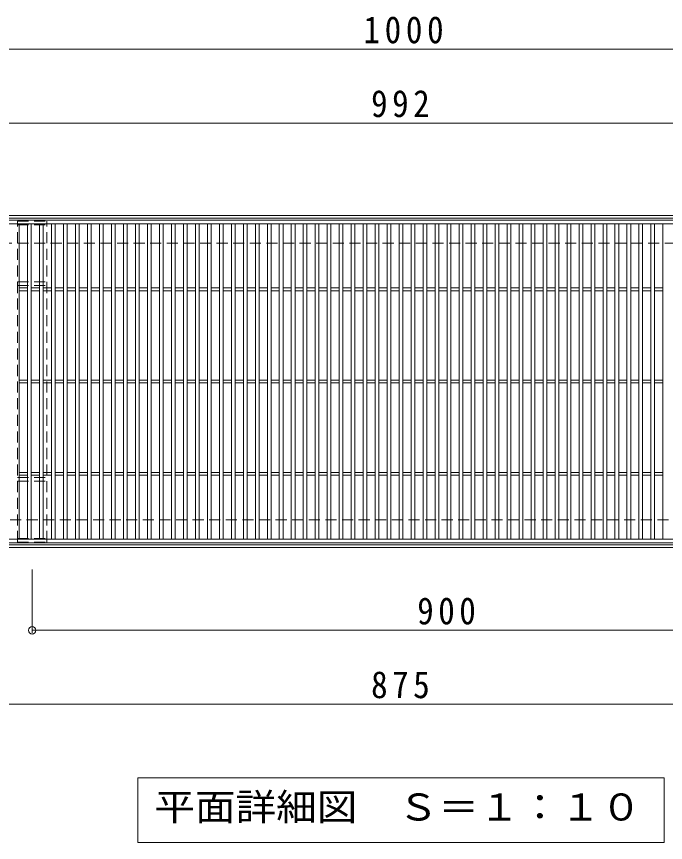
# Model space of a CAD drawing. Units: millimetres at full size, sheet at 1:10; details may follow other scales. Extents: x -2034 to 2106, y -1959 to 1524.
# Drawn here: x -362 to 342, y 629 to 1524 of the extents above; entities that cross this region are included whole.
import ezdxf
from ezdxf.enums import TextEntityAlignment as Align

# ---------------------------------------------------------------- set-up
doc = ezdxf.new("R2010")
doc.units = ezdxf.units.MM
doc.header["$LTSCALE"] = 10
doc.header["$PDMODE"] = 32
doc.header["$PDSIZE"] = 8
doc.linetypes.add('DASHED1', pattern=[1.8, 1.2, -0.6])
for name, color, linetype, lineweight in [('C-1_躯体', 2, 'Continuous', 9), ('C-2_仕上', 3, 'Continuous', 9), ('C-4_文字', 7, 'Continuous', 9), ('C-5_建具', 7, 'Continuous', 9), ('C-8_ハッチ', 3, 'DASHED1', 9)]:
    doc.layers.add(name, color=color, linetype=linetype, lineweight=lineweight)
doc.styles.add('ＭＳ ゴシック', font='')
doc.styles.get('ＭＳ ゴシック').set_extended_font_data('MS Gothic')

msp = doc.modelspace()

# ---------------------------------------------------------------- linework, layer by layer
at = {"layer": 'C-1_躯体'}
for p, q in [((-595.11, 1308.63), (704.89, 1308.63)), ((-595.11, 1305.63), (704.89, 1305.63)), ((704.89, 951.63), (-595.11, 951.63)), ((704.89, 948.63), (-595.11, 948.63))]:
    msp.add_line(p, q, dxfattribs=at)
at = {"layer": 'C-1_躯体', "linetype": 'DASHED1'}
for p, q in [((-595.11, 1278.63), (704.89, 1278.63)), ((704.89, 978.63), (-595.11, 978.63))]:
    msp.add_line(p, q, dxfattribs=at)
at = {"layer": 'C-2_仕上'}
for p, q in [((-441.11, 1303.63), (550.89, 1303.63)), ((-441.11, 1299.63), (550.89, 1299.63)), ((-359.11, 1299.63), (-359.11, 957.63)), ((-350.11, 1299.63), (-350.11, 957.63)), ((-346.11, 1299.63), (-346.11, 957.63)), ((-337.11, 1299.63), (-337.11, 957.63)), ((-333.11, 1299.63), (-333.11, 957.63)), ((-324.11, 1299.63), (-324.11, 957.63)), ((-320.11, 1299.63), (-320.11, 957.63)), ((-311.11, 1299.63), (-311.11, 957.63)), ((-307.11, 1299.63), (-307.11, 957.63)), ((-298.11, 1299.63), (-298.11, 957.63)), ((-294.11, 1299.63), (-294.11, 957.63)), ((-285.11, 1299.63), (-285.11, 957.63)), ((-281.11, 1299.63), (-281.11, 957.63)), ((-272.11, 1299.63), (-272.11, 957.63)), ((-268.11, 1299.63), (-268.11, 957.63)), ((-259.11, 1299.63), (-259.11, 957.63)), ((-255.11, 1299.63), (-255.11, 957.63)), ((-246.11, 1299.63), (-246.11, 957.63)), ((-242.11, 1299.63), (-242.11, 957.63)), ((-233.11, 1299.63), (-233.11, 957.63)), ((-229.11, 1299.63), (-229.11, 957.63)), ((-220.11, 1299.63), (-220.11, 957.63)), ((-216.11, 1299.63), (-216.11, 957.63)), ((-207.11, 1299.63), (-207.11, 957.63)), ((-203.11, 1299.63), (-203.11, 957.63)), ((-194.11, 1299.63), (-194.11, 957.63)), ((-190.11, 1299.63), (-190.11, 957.63)), ((-181.11, 1299.63), (-181.11, 957.63)), ((-177.11, 1299.63), (-177.11, 957.63)), ((-168.11, 1299.63), (-168.11, 957.63)), ((-164.11, 1299.63), (-164.11, 957.63)), ((-155.11, 1299.63), (-155.11, 957.63)), ((-151.11, 1299.63), (-151.11, 957.63)), ((-142.11, 1299.63), (-142.11, 957.63)), ((-138.11, 1299.63), (-138.11, 957.63)), ((-129.11, 1299.63), (-129.11, 957.63)), ((-125.11, 1299.63), (-125.11, 957.63)), ((-116.11, 1299.63), (-116.11, 957.63)), ((-112.11, 1299.63), (-112.11, 957.63)), ((-103.11, 1299.63), (-103.11, 957.63)), ((-99.11, 1299.63), (-99.11, 957.63)), ((-90.11, 1299.63), (-90.11, 957.63)), ((-86.11, 1299.63), (-86.11, 957.63)), ((-77.11, 1299.63), (-77.11, 957.63)), ((-73.11, 1299.63), (-73.11, 957.63)), ((-64.11, 1299.63), (-64.11, 957.63)), ((-60.11, 1299.63), (-60.11, 957.63)), ((-51.11, 1299.63), (-51.11, 957.63)), ((-47.11, 1299.63), (-47.11, 957.63)), ((-38.11, 1299.63), (-38.11, 957.63)), ((-34.11, 1299.63), (-34.11, 957.63)), ((-25.11, 1299.63), (-25.11, 957.63)), ((-21.11, 1299.63), (-21.11, 957.63)), ((-12.11, 1299.63), (-12.11, 957.63)), ((-8.11, 1299.63), (-8.11, 957.63)), ((0.89, 1299.63), (0.89, 957.63)), ((4.89, 1299.63), (4.89, 957.63)), ((13.89, 1299.63), (13.89, 957.63)), ((17.89, 1299.63), (17.89, 957.63)), ((26.89, 1299.63), (26.89, 957.63)), ((30.89, 1299.63), (30.89, 957.63)), ((39.89, 1299.63), (39.89, 957.63)), ((43.89, 1299.63), (43.89, 957.63)), ((52.89, 1299.63), (52.89, 957.63)), ((56.89, 1299.63), (56.89, 957.63)), ((65.89, 1299.63), (65.89, 957.63)), ((69.89, 1299.63), (69.89, 957.63)), ((78.89, 1299.63), (78.89, 957.63)), ((82.89, 1299.63), (82.89, 957.63)), ((91.89, 1299.63), (91.89, 957.63)), ((95.89, 1299.63), (95.89, 957.63)), ((104.89, 1299.63), (104.89, 957.63)), ((108.89, 1299.63), (108.89, 957.63)), ((117.89, 1299.63), (117.89, 957.63)), ((121.89, 1299.63), (121.89, 957.63)), ((130.89, 1299.63), (130.89, 957.63)), ((134.89, 1299.63), (134.89, 957.63)), ((143.89, 1299.63), (143.89, 957.63)), ((147.89, 1299.63), (147.89, 957.63)), ((156.89, 1299.63), (156.89, 957.63)), ((160.89, 1299.63), (160.89, 957.63)), ((169.89, 1299.63), (169.89, 957.63)), ((173.89, 1299.63), (173.89, 957.63)), ((182.89, 1299.63), (182.89, 957.63)), ((186.89, 1299.63), (186.89, 957.63)), ((195.89, 1299.63), (195.89, 957.63)), ((199.89, 1299.63), (199.89, 957.63)), ((208.89, 1299.63), (208.89, 957.63)), ((212.89, 1299.63), (212.89, 957.63)), ((221.89, 1299.63), (221.89, 957.63)), ((225.89, 1299.63), (225.89, 957.63)), ((234.89, 1299.63), (234.89, 957.63)), ((238.89, 1299.63), (238.89, 957.63)), ((247.89, 1299.63), (247.89, 957.63)), ((251.89, 1299.63), (251.89, 957.63)), ((260.89, 1299.63), (260.89, 957.63)), ((264.89, 1299.63), (264.89, 957.63)), ((273.89, 1299.63), (273.89, 957.63)), ((277.89, 1299.63), (277.89, 957.63)), ((286.89, 1299.63), (286.89, 957.63)), ((290.89, 1299.63), (290.89, 957.63)), ((299.89, 1299.63), (299.89, 957.63)), ((303.89, 1299.63), (303.89, 957.63)), ((312.89, 1299.63), (312.89, 957.63)), ((316.89, 1299.63), (316.89, 957.63)), ((325.89, 1299.63), (325.89, 957.63)), ((329.89, 1299.63), (329.89, 957.63)), ((338.89, 1299.63), (338.89, 957.63)), ((-359.11, 1230.13), (-350.11, 1230.13)), ((-359.11, 1227.13), (-350.11, 1227.13)), ((-346.11, 1230.13), (-337.11, 1230.13)), ((-346.11, 1227.13), (-337.11, 1227.13)), ((-333.11, 1230.13), (-324.11, 1230.13)), ((-333.11, 1227.13), (-324.11, 1227.13)), ((-320.11, 1230.13), (-311.11, 1230.13)), ((-320.11, 1227.13), (-311.11, 1227.13)), ((-307.11, 1230.13), (-298.11, 1230.13)), ((-307.11, 1227.13), (-298.11, 1227.13)), ((-294.11, 1230.13), (-285.11, 1230.13)), ((-294.11, 1227.13), (-285.11, 1227.13)), ((-281.11, 1230.13), (-272.11, 1230.13)), ((-281.11, 1227.13), (-272.11, 1227.13)), ((-268.11, 1230.13), (-259.11, 1230.13)), ((-268.11, 1227.13), (-259.11, 1227.13)), ((-255.11, 1230.13), (-246.11, 1230.13)), ((-255.11, 1227.13), (-246.11, 1227.13)), ((-242.11, 1230.13), (-233.11, 1230.13)), ((-242.11, 1227.13), (-233.11, 1227.13)), ((-229.11, 1230.13), (-220.11, 1230.13)), ((-229.11, 1227.13), (-220.11, 1227.13)), ((-216.11, 1230.13), (-207.11, 1230.13)), ((-216.11, 1227.13), (-207.11, 1227.13)), ((-203.11, 1230.13), (-194.11, 1230.13)), ((-203.11, 1227.13), (-194.11, 1227.13)), ((-190.11, 1230.13), (-181.11, 1230.13)), ((-190.11, 1227.13), (-181.11, 1227.13)), ((-177.11, 1230.13), (-168.11, 1230.13)), ((-177.11, 1227.13), (-168.11, 1227.13)), ((-164.11, 1230.13), (-155.11, 1230.13)), ((-164.11, 1227.13), (-155.11, 1227.13)), ((-151.11, 1230.13), (-142.11, 1230.13)), ((-151.11, 1227.13), (-142.11, 1227.13)), ((-138.11, 1230.13), (-129.11, 1230.13)), ((-138.11, 1227.13), (-129.11, 1227.13)), ((-125.11, 1230.13), (-116.11, 1230.13)), ((-125.11, 1227.13), (-116.11, 1227.13)), ((-112.11, 1230.13), (-103.11, 1230.13)), ((-112.11, 1227.13), (-103.11, 1227.13)), ((-99.11, 1230.13), (-90.11, 1230.13)), ((-99.11, 1227.13), (-90.11, 1227.13)), ((-86.11, 1230.13), (-77.11, 1230.13)), ((-86.11, 1227.13), (-77.11, 1227.13)), ((-73.11, 1230.13), (-64.11, 1230.13)), ((-73.11, 1227.13), (-64.11, 1227.13)), ((-60.11, 1230.13), (-51.11, 1230.13)), ((-60.11, 1227.13), (-51.11, 1227.13)), ((-47.11, 1230.13), (-38.11, 1230.13)), ((-47.11, 1227.13), (-38.11, 1227.13)), ((-34.11, 1230.13), (-25.11, 1230.13)), ((-34.11, 1227.13), (-25.11, 1227.13)), ((-21.11, 1230.13), (-12.11, 1230.13)), ((-21.11, 1227.13), (-12.11, 1227.13)), ((-8.11, 1230.13), (0.89, 1230.13)), ((-8.11, 1227.13), (0.89, 1227.13)), ((4.89, 1230.13), (13.89, 1230.13)), ((4.89, 1227.13), (13.89, 1227.13)), ((17.89, 1230.13), (26.89, 1230.13)), ((17.89, 1227.13), (26.89, 1227.13)), ((30.89, 1230.13), (39.89, 1230.13)), ((30.89, 1227.13), (39.89, 1227.13)), ((43.89, 1230.13), (52.89, 1230.13)), ((43.89, 1227.13), (52.89, 1227.13)), ((56.89, 1230.13), (65.89, 1230.13)), ((56.89, 1227.13), (65.89, 1227.13)), ((69.89, 1230.13), (78.89, 1230.13)), ((69.89, 1227.13), (78.89, 1227.13)), ((82.89, 1230.13), (91.89, 1230.13)), ((82.89, 1227.13), (91.89, 1227.13)), ((95.89, 1230.13), (104.89, 1230.13)), ((95.89, 1227.13), (104.89, 1227.13)), ((108.89, 1230.13), (117.89, 1230.13)), ((108.89, 1227.13), (117.89, 1227.13)), ((121.89, 1230.13), (130.89, 1230.13)), ((121.89, 1227.13), (130.89, 1227.13)), ((134.89, 1230.13), (143.89, 1230.13)), ((134.89, 1227.13), (143.89, 1227.13)), ((147.89, 1230.13), (156.89, 1230.13)), ((147.89, 1227.13), (156.89, 1227.13)), ((160.89, 1230.13), (169.89, 1230.13)), ((160.89, 1227.13), (169.89, 1227.13)), ((173.89, 1230.13), (182.89, 1230.13)), ((173.89, 1227.13), (182.89, 1227.13)), ((186.89, 1230.13), (195.89, 1230.13)), ((186.89, 1227.13), (195.89, 1227.13)), ((199.89, 1230.13), (208.89, 1230.13)), ((199.89, 1227.13), (208.89, 1227.13)), ((212.89, 1230.13), (221.89, 1230.13)), ((212.89, 1227.13), (221.89, 1227.13)), ((225.89, 1230.13), (234.89, 1230.13)), ((225.89, 1227.13), (234.89, 1227.13)), ((238.89, 1230.13), (247.89, 1230.13)), ((238.89, 1227.13), (247.89, 1227.13)), ((251.89, 1230.13), (260.89, 1230.13)), ((251.89, 1227.13), (260.89, 1227.13)), ((264.89, 1230.13), (273.89, 1230.13)), ((264.89, 1227.13), (273.89, 1227.13)), ((277.89, 1230.13), (286.89, 1230.13)), ((277.89, 1227.13), (286.89, 1227.13)), ((290.89, 1230.13), (299.89, 1230.13)), ((290.89, 1227.13), (299.89, 1227.13)), ((303.89, 1230.13), (312.89, 1230.13)), ((303.89, 1227.13), (312.89, 1227.13)), ((316.89, 1230.13), (325.89, 1230.13)), ((316.89, 1227.13), (325.89, 1227.13)), ((329.89, 1230.13), (338.89, 1230.13)), ((329.89, 1227.13), (338.89, 1227.13)), ((-359.11, 1130.13), (-350.11, 1130.13)), ((-346.11, 1130.13), (-337.11, 1130.13)), ((-333.11, 1130.13), (-324.11, 1130.13)), ((-320.11, 1130.13), (-311.11, 1130.13)), ((-307.11, 1130.13), (-298.11, 1130.13)), ((-294.11, 1130.13), (-285.11, 1130.13)), ((-281.11, 1130.13), (-272.11, 1130.13)), ((-268.11, 1130.13), (-259.11, 1130.13)), ((-255.11, 1130.13), (-246.11, 1130.13)), ((-242.11, 1130.13), (-233.11, 1130.13)), ((-229.11, 1130.13), (-220.11, 1130.13)), ((-216.11, 1130.13), (-207.11, 1130.13)), ((-203.11, 1130.13), (-194.11, 1130.13)), ((-190.11, 1130.13), (-181.11, 1130.13)), ((-177.11, 1130.13), (-168.11, 1130.13)), ((-164.11, 1130.13), (-155.11, 1130.13)), ((-151.11, 1130.13), (-142.11, 1130.13)), ((-138.11, 1130.13), (-129.11, 1130.13)), ((-125.11, 1130.13), (-116.11, 1130.13)), ((-112.11, 1130.13), (-103.11, 1130.13)), ((-99.11, 1130.13), (-90.11, 1130.13)), ((-86.11, 1130.13), (-77.11, 1130.13)), ((-73.11, 1130.13), (-64.11, 1130.13)), ((-60.11, 1130.13), (-51.11, 1130.13)), ((-47.11, 1130.13), (-38.11, 1130.13)), ((-34.11, 1130.13), (-25.11, 1130.13)), ((-21.11, 1130.13), (-12.11, 1130.13)), ((-8.11, 1130.13), (0.89, 1130.13)), ((4.89, 1130.13), (13.89, 1130.13)), ((17.89, 1130.13), (26.89, 1130.13)), ((30.89, 1130.13), (39.89, 1130.13)), ((43.89, 1130.13), (52.89, 1130.13)), ((56.89, 1130.13), (65.89, 1130.13)), ((69.89, 1130.13), (78.89, 1130.13)), ((82.89, 1130.13), (91.89, 1130.13)), ((95.89, 1130.13), (104.89, 1130.13)), ((108.89, 1130.13), (117.89, 1130.13)), ((121.89, 1130.13), (130.89, 1130.13)), ((134.89, 1130.13), (143.89, 1130.13)), ((147.89, 1130.13), (156.89, 1130.13)), ((160.89, 1130.13), (169.89, 1130.13)), ((173.89, 1130.13), (182.89, 1130.13)), ((186.89, 1130.13), (195.89, 1130.13)), ((199.89, 1130.13), (208.89, 1130.13)), ((212.89, 1130.13), (221.89, 1130.13)), ((225.89, 1130.13), (234.89, 1130.13)), ((238.89, 1130.13), (247.89, 1130.13)), ((251.89, 1130.13), (260.89, 1130.13)), ((264.89, 1130.13), (273.89, 1130.13)), ((277.89, 1130.13), (286.89, 1130.13)), ((290.89, 1130.13), (299.89, 1130.13)), ((303.89, 1130.13), (312.89, 1130.13)), ((316.89, 1130.13), (325.89, 1130.13)), ((329.89, 1130.13), (338.89, 1130.13)), ((-359.11, 1127.13), (-350.11, 1127.13)), ((-346.11, 1127.13), (-337.11, 1127.13)), ((-333.11, 1127.13), (-324.11, 1127.13)), ((-320.11, 1127.13), (-311.11, 1127.13)), ((-307.11, 1127.13), (-298.11, 1127.13)), ((-294.11, 1127.13), (-285.11, 1127.13)), ((-281.11, 1127.13), (-272.11, 1127.13)), ((-268.11, 1127.13), (-259.11, 1127.13)), ((-255.11, 1127.13), (-246.11, 1127.13)), ((-242.11, 1127.13), (-233.11, 1127.13)), ((-229.11, 1127.13), (-220.11, 1127.13)), ((-216.11, 1127.13), (-207.11, 1127.13)), ((-203.11, 1127.13), (-194.11, 1127.13)), ((-190.11, 1127.13), (-181.11, 1127.13)), ((-177.11, 1127.13), (-168.11, 1127.13)), ((-164.11, 1127.13), (-155.11, 1127.13)), ((-151.11, 1127.13), (-142.11, 1127.13)), ((-138.11, 1127.13), (-129.11, 1127.13)), ((-125.11, 1127.13), (-116.11, 1127.13)), ((-112.11, 1127.13), (-103.11, 1127.13)), ((-99.11, 1127.13), (-90.11, 1127.13)), ((-86.11, 1127.13), (-77.11, 1127.13)), ((-73.11, 1127.13), (-64.11, 1127.13)), ((-60.11, 1127.13), (-51.11, 1127.13)), ((-47.11, 1127.13), (-38.11, 1127.13)), ((-34.11, 1127.13), (-25.11, 1127.13)), ((-21.11, 1127.13), (-12.11, 1127.13)), ((-8.11, 1127.13), (0.89, 1127.13)), ((4.89, 1127.13), (13.89, 1127.13)), ((17.89, 1127.13), (26.89, 1127.13)), ((30.89, 1127.13), (39.89, 1127.13)), ((43.89, 1127.13), (52.89, 1127.13)), ((56.89, 1127.13), (65.89, 1127.13)), ((69.89, 1127.13), (78.89, 1127.13)), ((82.89, 1127.13), (91.89, 1127.13)), ((95.89, 1127.13), (104.89, 1127.13)), ((108.89, 1127.13), (117.89, 1127.13)), ((121.89, 1127.13), (130.89, 1127.13)), ((134.89, 1127.13), (143.89, 1127.13)), ((147.89, 1127.13), (156.89, 1127.13)), ((160.89, 1127.13), (169.89, 1127.13)), ((173.89, 1127.13), (182.89, 1127.13)), ((186.89, 1127.13), (195.89, 1127.13)), ((199.89, 1127.13), (208.89, 1127.13)), ((212.89, 1127.13), (221.89, 1127.13)), ((225.89, 1127.13), (234.89, 1127.13)), ((238.89, 1127.13), (247.89, 1127.13)), ((251.89, 1127.13), (260.89, 1127.13)), ((264.89, 1127.13), (273.89, 1127.13)), ((277.89, 1127.13), (286.89, 1127.13)), ((290.89, 1127.13), (299.89, 1127.13)), ((303.89, 1127.13), (312.89, 1127.13)), ((316.89, 1127.13), (325.89, 1127.13)), ((329.89, 1127.13), (338.89, 1127.13)), ((-359.11, 1030.13), (-350.11, 1030.13)), ((-346.11, 1030.13), (-337.11, 1030.13)), ((-333.11, 1030.13), (-324.11, 1030.13)), ((-320.11, 1030.13), (-311.11, 1030.13)), ((-307.11, 1030.13), (-298.11, 1030.13)), ((-294.11, 1030.13), (-285.11, 1030.13)), ((-281.11, 1030.13), (-272.11, 1030.13)), ((-268.11, 1030.13), (-259.11, 1030.13)), ((-255.11, 1030.13), (-246.11, 1030.13)), ((-242.11, 1030.13), (-233.11, 1030.13)), ((-229.11, 1030.13), (-220.11, 1030.13)), ((-216.11, 1030.13), (-207.11, 1030.13)), ((-203.11, 1030.13), (-194.11, 1030.13)), ((-190.11, 1030.13), (-181.11, 1030.13)), ((-177.11, 1030.13), (-168.11, 1030.13)), ((-164.11, 1030.13), (-155.11, 1030.13)), ((-151.11, 1030.13), (-142.11, 1030.13)), ((-138.11, 1030.13), (-129.11, 1030.13)), ((-125.11, 1030.13), (-116.11, 1030.13)), ((-112.11, 1030.13), (-103.11, 1030.13)), ((-99.11, 1030.13), (-90.11, 1030.13)), ((-86.11, 1030.13), (-77.11, 1030.13)), ((-73.11, 1030.13), (-64.11, 1030.13)), ((-60.11, 1030.13), (-51.11, 1030.13)), ((-47.11, 1030.13), (-38.11, 1030.13)), ((-34.11, 1030.13), (-25.11, 1030.13)), ((-21.11, 1030.13), (-12.11, 1030.13)), ((-8.11, 1030.13), (0.89, 1030.13)), ((4.89, 1030.13), (13.89, 1030.13)), ((17.89, 1030.13), (26.89, 1030.13)), ((30.89, 1030.13), (39.89, 1030.13)), ((43.89, 1030.13), (52.89, 1030.13)), ((56.89, 1030.13), (65.89, 1030.13)), ((69.89, 1030.13), (78.89, 1030.13)), ((82.89, 1030.13), (91.89, 1030.13)), ((95.89, 1030.13), (104.89, 1030.13)), ((108.89, 1030.13), (117.89, 1030.13)), ((121.89, 1030.13), (130.89, 1030.13)), ((134.89, 1030.13), (143.89, 1030.13)), ((147.89, 1030.13), (156.89, 1030.13)), ((160.89, 1030.13), (169.89, 1030.13)), ((173.89, 1030.13), (182.89, 1030.13)), ((186.89, 1030.13), (195.89, 1030.13)), ((199.89, 1030.13), (208.89, 1030.13)), ((212.89, 1030.13), (221.89, 1030.13)), ((225.89, 1030.13), (234.89, 1030.13)), ((238.89, 1030.13), (247.89, 1030.13)), ((251.89, 1030.13), (260.89, 1030.13)), ((264.89, 1030.13), (273.89, 1030.13)), ((277.89, 1030.13), (286.89, 1030.13)), ((290.89, 1030.13), (299.89, 1030.13)), ((303.89, 1030.13), (312.89, 1030.13)), ((316.89, 1030.13), (325.89, 1030.13)), ((329.89, 1030.13), (338.89, 1030.13)), ((-359.11, 1027.13), (-350.11, 1027.13)), ((-346.11, 1027.13), (-337.11, 1027.13)), ((-333.11, 1027.13), (-324.11, 1027.13)), ((-320.11, 1027.13), (-311.11, 1027.13)), ((-307.11, 1027.13), (-298.11, 1027.13)), ((-294.11, 1027.13), (-285.11, 1027.13)), ((-281.11, 1027.13), (-272.11, 1027.13)), ((-268.11, 1027.13), (-259.11, 1027.13)), ((-255.11, 1027.13), (-246.11, 1027.13)), ((-242.11, 1027.13), (-233.11, 1027.13)), ((-229.11, 1027.13), (-220.11, 1027.13)), ((-216.11, 1027.13), (-207.11, 1027.13)), ((-203.11, 1027.13), (-194.11, 1027.13)), ((-190.11, 1027.13), (-181.11, 1027.13)), ((-177.11, 1027.13), (-168.11, 1027.13)), ((-164.11, 1027.13), (-155.11, 1027.13)), ((-151.11, 1027.13), (-142.11, 1027.13)), ((-138.11, 1027.13), (-129.11, 1027.13)), ((-125.11, 1027.13), (-116.11, 1027.13)), ((-112.11, 1027.13), (-103.11, 1027.13)), ((-99.11, 1027.13), (-90.11, 1027.13)), ((-86.11, 1027.13), (-77.11, 1027.13)), ((-73.11, 1027.13), (-64.11, 1027.13)), ((-60.11, 1027.13), (-51.11, 1027.13)), ((-47.11, 1027.13), (-38.11, 1027.13)), ((-34.11, 1027.13), (-25.11, 1027.13)), ((-21.11, 1027.13), (-12.11, 1027.13)), ((-8.11, 1027.13), (0.89, 1027.13)), ((4.89, 1027.13), (13.89, 1027.13)), ((17.89, 1027.13), (26.89, 1027.13)), ((30.89, 1027.13), (39.89, 1027.13)), ((43.89, 1027.13), (52.89, 1027.13)), ((56.89, 1027.13), (65.89, 1027.13)), ((69.89, 1027.13), (78.89, 1027.13)), ((82.89, 1027.13), (91.89, 1027.13)), ((95.89, 1027.13), (104.89, 1027.13)), ((108.89, 1027.13), (117.89, 1027.13)), ((121.89, 1027.13), (130.89, 1027.13)), ((134.89, 1027.13), (143.89, 1027.13)), ((147.89, 1027.13), (156.89, 1027.13)), ((160.89, 1027.13), (169.89, 1027.13)), ((173.89, 1027.13), (182.89, 1027.13)), ((186.89, 1027.13), (195.89, 1027.13)), ((199.89, 1027.13), (208.89, 1027.13)), ((212.89, 1027.13), (221.89, 1027.13)), ((225.89, 1027.13), (234.89, 1027.13)), ((238.89, 1027.13), (247.89, 1027.13)), ((251.89, 1027.13), (260.89, 1027.13)), ((264.89, 1027.13), (273.89, 1027.13)), ((277.89, 1027.13), (286.89, 1027.13)), ((290.89, 1027.13), (299.89, 1027.13)), ((303.89, 1027.13), (312.89, 1027.13)), ((316.89, 1027.13), (325.89, 1027.13)), ((329.89, 1027.13), (338.89, 1027.13)), ((550.89, 957.63), (-441.11, 957.63))]:
    msp.add_line(p, q, dxfattribs=at)
msp.add_lwpolyline([(550.89, 1303.63), (550.89, 953.63), (-441.11, 953.63)], dxfattribs=at)
at = {"layer": 'C-4_文字'}
for p, q in [((-441.11, 1488.93), (558.89, 1488.93)), ((-441.11, 1408.93), (550.89, 1408.93)), ((-345.11, 855.93), (-345.11, 924.93)), ((-345.11, 858.93), (554.89, 858.93)), ((-382.61, 778.93), (492.39, 778.93))]:
    msp.add_line(p, q, dxfattribs=at)
msp.add_point((-345.11, 858.93), dxfattribs=at)
at = {"layer": 'C-5_建具'}
for p, q in [((-230.61, 698.93), (340.39, 698.93)), ((-230.61, 698.93), (-230.61, 628.93)), ((340.39, 698.93), (340.39, 628.93)), ((-230.61, 628.93), (340.39, 628.93))]:
    msp.add_line(p, q, dxfattribs=at)
at = {"layer": 'C-8_ハッチ'}
for p, q in [((-361.11, 1302.63), (-329.11, 1302.63)), ((-361.11, 954.63), (-361.11, 1302.63)), ((-361.11, 1298.63), (-329.11, 1298.63)), ((-329.11, 954.63), (-329.11, 1302.63)), ((-361.11, 1236.63), (-329.11, 1236.63)), ((-361.11, 1232.63), (-329.11, 1232.63)), ((-361.11, 1024.63), (-329.11, 1024.63)), ((-361.11, 1020.63), (-329.11, 1020.63)), ((-361.11, 958.63), (-329.11, 958.63)), ((-361.11, 954.63), (-329.11, 954.63))]:
    msp.add_line(p, q, dxfattribs=at)

# ---------------------------------------------------------------- texts
at = {"layer": 'C-4_文字', "color": 2, "char_height": 29.33, "attachment_point": 7, "style": 'ＭＳ ゴシック'}
for s, insert in [('\\T1.28;\\W0.9;1000', (14.14, 1494.93)), ('\\T1.27;\\W0.9;992', (22.39, 1414.93)), ('\\T1.27;\\W0.9;900', (72.39, 864.93)), ('\\T1.27;\\W0.9;875', (22.39, 784.93))]:
    msp.add_mtext(s, dxfattribs=dict(at, insert=insert))
at = {"layer": 'C-5_建具', "color": 2, "style": 'ＭＳ ゴシック', "width": 1.1}
msp.add_text('平面詳細図\u3000Ｓ＝１：１０', height=29.33, dxfattribs=at).set_placement((-212.61, 643.93), align=Align.BOTTOM_LEFT)

doc.saveas('drawing.dxf')
